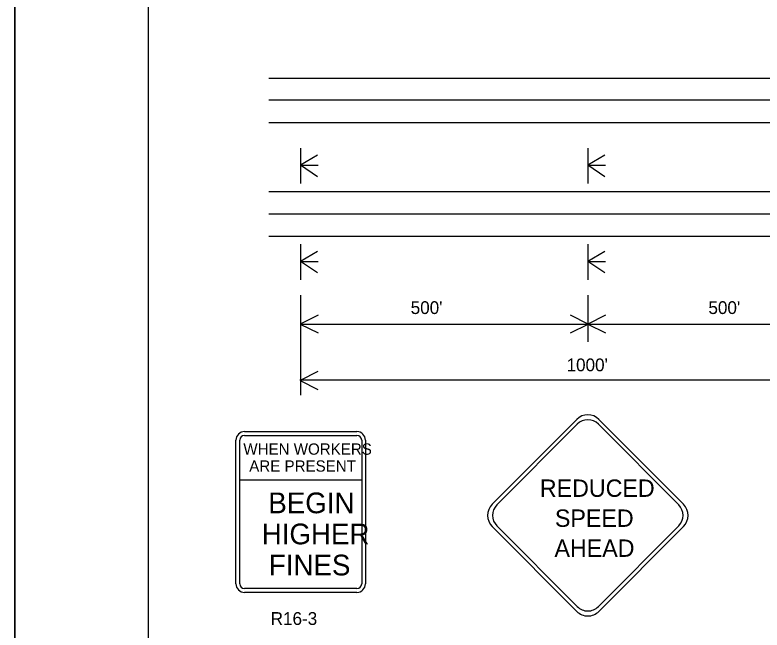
# Model space of a CAD drawing. Extents: x 0 to 34, y 0 to 22.
# Drawn here: x 0 to 7.02, y 5.16 to 10.94 of the extents above; entities that cross this region are included whole.
import ezdxf

# ---------------------------------------------------------------- set-up
doc = ezdxf.new("R2010")
doc.units = 0
for name, color, linetype in [('Level 1', 7, 'Continuous'), ('PlotBorder', 7, 'Continuous'), ('SHT-BNDRY', 7, 'Continuous'), ('SHT-FENCE', 7, 'Continuous')]:
    doc.layers.add(name, color=color, linetype=linetype)

msp = doc.modelspace()

# ---------------------------------------------------------------- linework, layer by layer
at = {"layer": 'Level 1'}
for p, q in [((2.384, 10.3483), (31.4787, 10.3483)), ((2.384, 10.1444), (31.4787, 10.1444)), ((2.384, 9.9313), (31.4787, 9.9313)), ((2.682, 9.6903), (2.682, 9.5235)), ((5.3795, 9.6903), (5.3795, 9.5235)), ((2.682, 9.5312), (2.8423, 9.6263)), ((5.3795, 9.5312), (5.5398, 9.6263)), ((2.682, 9.5312), (2.8404, 9.4234)), ((2.682, 9.5287), (2.8485, 9.5287)), ((2.682, 9.5235), (2.682, 9.3564)), ((5.3795, 9.5312), (5.5379, 9.4234)), ((5.3795, 9.5287), (5.546, 9.5287)), ((5.3795, 9.5235), (5.3795, 9.3564)), ((2.682, 9.3564), (2.682, 9.3564)), ((5.3795, 9.3564), (5.3795, 9.3564)), ((2.384, 9.2807), (31.4787, 9.2807)), ((2.384, 9.0722), (31.4787, 9.0722)), ((2.384, 8.8636), (31.4787, 8.8636)), ((2.682, 8.787), (2.682, 8.6202)), ((5.3795, 8.787), (5.3795, 8.6202)), ((2.682, 8.6279), (2.8423, 8.7229)), ((5.3795, 8.6279), (5.5398, 8.7229)), ((2.682, 8.6279), (2.8404, 8.5201)), ((2.682, 8.6254), (2.8485, 8.6254)), ((2.682, 8.6202), (2.682, 8.453)), ((5.3795, 8.6279), (5.5379, 8.5201)), ((5.3795, 8.6254), (5.546, 8.6254)), ((5.3795, 8.6202), (5.3795, 8.453)), ((2.682, 8.453), (2.682, 8.453)), ((5.3795, 8.453), (5.3795, 8.453)), ((2.6801, 8.3076), (2.6801, 7.3704)), ((5.3795, 8.3076), (5.3795, 7.869)), ((2.6799, 8.0366), (5.3816, 8.0366)), ((5.3795, 8.0383), (5.3795, 8.0366)), ((5.3795, 8.0366), (8.0812, 8.0366)), ((2.6742, 7.5134), (8.0789, 7.5134)), ((4.4813, 6.3447), (5.275, 7.1417)), ((4.5261, 6.3395), (5.2804, 7.0965)), ((5.4789, 7.0965), (6.2331, 6.3395)), ((5.4842, 7.1417), (6.278, 6.3447)), ((2.1546, 7.0264), (3.212, 7.0264)), ((2.0753, 5.5964), (2.0753, 6.9468)), ((2.1105, 5.5964), (2.1105, 6.9468)), ((2.1546, 6.991), (3.212, 6.991)), ((3.2561, 6.9468), (3.2561, 5.5964)), ((3.2914, 6.9468), (3.2914, 5.5964)), ((2.1105, 6.5752), (3.2561, 6.5752)), ((5.275, 5.3383), (4.4813, 6.1351)), ((5.2804, 5.3833), (4.5261, 6.1401)), ((6.2331, 6.1401), (5.4789, 5.3833)), ((6.278, 6.1351), (5.4842, 5.3383)), ((3.212, 5.5521), (2.1546, 5.5521)), ((3.212, 5.5168), (2.1546, 5.5168))]:
    msp.add_line(p, q, dxfattribs=at)
for points in [[(2.8461, 8.12), (2.6799, 8.0366), (2.8461, 7.9531)], [(5.2154, 7.9531), (5.3816, 8.0366), (5.2154, 8.12)], [(5.5457, 8.12), (5.3795, 8.0366), (5.5457, 7.9531)], [(2.8443, 7.5898), (2.6781, 7.5064), (2.8443, 7.4229)]]:
    msp.add_lwpolyline(points, dxfattribs=at)
for centre, major_axis, start_param, end_param in [((5.3796, 7.0368), (0, 0.1483), 5.497787, 7.068583), ((5.3795, 6.9969), (0, 0.1409), 5.497787, 7.068583), ((2.1546, 6.9468), (0, 0.0796), 0, 1.570796), ((3.212, 6.9468), (0, 0.0796), 4.712389, 6.283185), ((2.1546, 6.9468), (0, 0.0442), 0, 1.570796), ((3.212, 6.9468), (0, 0.0442), 4.712389, 6.283185), ((4.5858, 6.24), (0, -0.1483), 3.926991, 5.497787), ((4.6254, 6.2399), (0, -0.1409), 3.926991, 5.497787), ((6.1336, 6.2399), (0, 0.1409), 3.926991, 5.497787), ((6.1734, 6.24), (0, 0.1483), 3.926991, 5.497787), ((2.1546, 5.5964), (0, -0.0796), 4.712389, 6.283185), ((2.1546, 5.5964), (0, -0.0442), 4.712389, 6.283185), ((3.212, 5.5964), (0, -0.0442), 0, 1.570796), ((3.212, 5.5964), (0, -0.0796), 0, 1.570796), ((5.3796, 5.4431), (0, 0.1483), 2.356194, 3.926991), ((5.3795, 5.4828), (0, 0.1409), 2.356194, 3.926991)]:
    msp.add_ellipse(centre, major_axis=major_axis, ratio=0.996122, start_param=start_param, end_param=end_param, dxfattribs=at)
at = {"layer": 'PlotBorder'}
msp.add_lwpolyline([(0, 0), (34, 0), (34, 22), (0, 22)], close=True, dxfattribs=at)
at = {"layer": 'SHT-BNDRY'}
msp.add_lwpolyline([(1.25, 0.5), (33.5, 0.5), (33.5, 21.5), (1.25, 21.5)], close=True, dxfattribs=at)
at = {"layer": 'SHT-FENCE'}
msp.add_lwpolyline([(0, 22), (34, 22), (34, 0), (0, 0)], close=True, dxfattribs=at)

# ---------------------------------------------------------------- texts
at = {"layer": 'Level 1'}
for s, height, p in [("500'", 0.12, (3.7162, 8.1313)), ("500'", 0.12, (6.512, 8.1313)), ("1000'", 0.12, (5.1798, 7.5935)), ('WHEN WORKERS', 0.106158, (2.1449, 6.8097)), ('ARE PRESENT', 0.106158, (2.2001, 6.6504)), ('REDUCED', 0.16311, (4.9289, 6.4139)), ('BEGIN', 0.19462, (2.3792, 6.2599)), ('SPEED', 0.16311, (5.0707, 6.1322)), ('HIGHER', 0.19462, (2.317, 5.9679)), ('AHEAD', 0.16311, (5.0663, 5.8504)), ('FINES', 0.19462, (2.3837, 5.676)), ('R16-3', 0.12, (2.4014, 5.211))]:
    msp.add_text(s, height=height, dxfattribs=at).set_placement(p)

doc.saveas('drawing.dxf')
